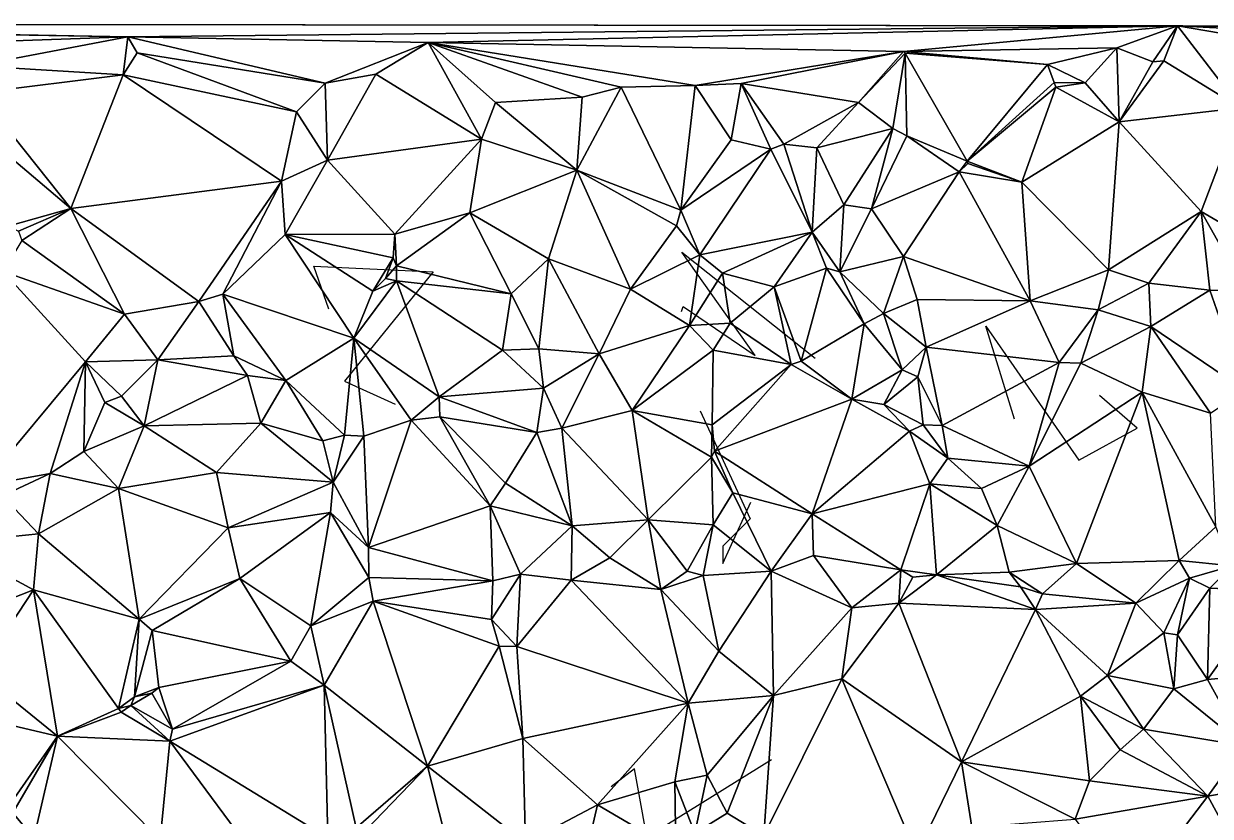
# Model space of a CAD drawing. Header units: metres. Extents: x -15.6 to 15.1, y -15 to 15.
# Drawn here: x -5.18 to 6.51, y 7.18 to 15 of the extents above; entities that cross this region are included whole.
import ezdxf

# ---------------------------------------------------------------- set-up
doc = ezdxf.new("R2010")
doc.units = ezdxf.units.M
doc.layers.add('CRACKS', color=1, linetype='Continuous')
doc.layers.add('STREET_MESH', color=7, linetype='Continuous')

msp = doc.modelspace()

# ---------------------------------------------------------------- linework, layer by layer
at = {"layer": 'CRACKS'}
for points in [[(1.301, 12.159, 0.1), (1.318, 12.209, 0.1), (2.026, 11.727, 0.1), (1.304, 12.745, 0.1), (2.616, 11.7, 0.1)], [(-2.174, 12.182, 0.1), (-2.324, 12.606, 0.1), (-1.146, 12.552, 0.1), (-2.019, 11.474, 0.1), (-1.522, 11.248, 0.1)], [(4.582, 11.1, 0.1), (4.298, 12.015, 0.1), (5.215, 10.694, 0.1), (5.79, 11.011, 0.1), (5.418, 11.333, 0.1)], [(1.485, 11.182, 0.1), (1.977, 10.116, 0.1), (1.708, 9.847, 0.1), (1.707, 9.675, 0.1), (1.984, 10.279, 0.1)], [(2.187, 7.739, 0.1), (1.147, 7.094, 0.1), (1.006, 6.728, 0.1), (0.836, 7.651, 0.1), (0.608, 7.473, 0.1)]]:
    msp.add_polyline3d(points, dxfattribs=at)
at = {"layer": 'STREET_MESH'}
for points in [[(6.188, 14.977), (14.888, 14.968), (-11.059, 14.997)], [(-10.578, 14.975), (-4.154, 14.869), (-11.059, 14.997)], [(-4.154, 14.869), (6.188, 14.977), (-11.059, 14.997)], [(-5.754, 14.811), (-4.154, 14.869), (-10.578, 14.975)], [(-4.154, 14.869), (-1.197, 14.812), (6.188, 14.977)], [(-1.197, 14.812), (3.486, 14.722), (6.188, 14.977)], [(6.188, 14.977), (3.486, 14.722), (5.59, 14.759)], [(5.943, 14.62), (6.188, 14.977), (5.59, 14.759)], [(5.943, 14.62), (6.053, 14.631), (6.188, 14.977)], [(6.053, 14.631), (6.807, 14.169), (6.188, 14.977)], [(6.807, 14.169), (8.287, 14.618), (6.188, 14.977)], [(8.287, 14.618), (9.545, 14.803), (6.188, 14.977)], [(9.545, 14.803), (12.419, 14.908), (6.188, 14.977)], [(6.188, 14.977), (12.419, 14.908), (14.888, 14.968)], [(-5.754, 14.811), (-5.661, 14.583), (-4.154, 14.869)], [(-5.661, 14.583), (-4.2, 14.493), (-4.154, 14.869)], [(-4.2, 14.493), (-4.062, 14.71), (-4.154, 14.869)], [(-1.197, 14.812), (-4.154, 14.869), (-2.211, 14.411)], [(-4.154, 14.869), (-4.062, 14.71), (-2.211, 14.411)], [(-1.712, 14.501), (-1.197, 14.812), (-2.211, 14.411)], [(-1.712, 14.501), (-0.671, 13.859), (-1.197, 14.812)], [(0.323, 14.273), (-1.197, 14.812), (-0.534, 14.221)], [(0.323, 14.273), (0.705, 14.373), (-1.197, 14.812)], [(-1.197, 14.812), (-0.671, 13.859), (-0.534, 14.221)], [(0.705, 14.373), (1.435, 14.389), (-1.197, 14.812)], [(1.435, 14.389), (3.486, 14.722), (-1.197, 14.812)], [(3.486, 14.722), (4.908, 14.594), (5.59, 14.759)], [(4.908, 14.594), (5.278, 14.413), (5.59, 14.759)], [(5.278, 14.413), (5.613, 14.03), (5.59, 14.759)], [(5.613, 14.03), (5.943, 14.62), (5.59, 14.759)], [(-2.492, 14.129), (-4.062, 14.71), (-4.2, 14.493)], [(-4.062, 14.71), (-2.492, 14.129), (-2.211, 14.411)], [(1.435, 14.389), (1.889, 14.409), (3.486, 14.722)], [(1.889, 14.409), (3.044, 14.222), (3.486, 14.722)], [(3.486, 14.722), (3.044, 14.222), (3.503, 14.708)], [(3.044, 14.222), (3.383, 13.965), (3.503, 14.708)], [(3.383, 13.965), (3.519, 13.893), (3.503, 14.708)], [(4.908, 14.594), (3.486, 14.722), (3.503, 14.708)], [(4.115, 13.641), (4.908, 14.594), (3.503, 14.708)], [(3.519, 13.893), (4.115, 13.641), (3.503, 14.708)], [(5.943, 14.62), (5.613, 14.03), (6.053, 14.631)], [(5.613, 14.03), (6.807, 14.169), (6.053, 14.631)], [(-4.2, 14.493), (-5.661, 14.583), (-5.625, 14.316)], [(-2.187, 13.652), (-1.712, 14.501), (-2.211, 14.411)], [(-0.671, 13.859), (-1.712, 14.501), (-2.187, 13.652)], [(4.908, 14.594), (4.115, 13.641), (4.973, 14.418)], [(5.278, 14.413), (4.908, 14.594), (4.973, 14.418)], [(-4.2, 14.493), (-5.625, 14.316), (-4.716, 13.174)], [(-2.64, 13.446), (-4.2, 14.493), (-4.716, 13.174)], [(-2.492, 14.129), (-4.2, 14.493), (-2.64, 13.446)], [(-2.492, 14.129), (-2.187, 13.652), (-2.211, 14.411)], [(1.292, 13.16), (1.435, 14.389), (0.705, 14.373)], [(1.435, 14.389), (1.292, 13.16), (1.791, 13.853)], [(1.435, 14.389), (1.791, 13.853), (1.889, 14.409)], [(1.889, 14.409), (1.791, 13.853), (2.182, 13.76)], [(2.307, 13.811), (1.889, 14.409), (2.182, 13.76)], [(2.307, 13.811), (3.044, 14.222), (1.889, 14.409)], [(4.115, 13.641), (4.987, 14.373), (4.973, 14.418)], [(4.987, 14.373), (5.278, 14.413), (4.973, 14.418)], [(5.278, 14.413), (4.987, 14.373), (5.613, 14.03)], [(-5.625, 14.316), (-5.78, 14.077), (-4.716, 13.174)], [(0.268, 13.555), (0.323, 14.273), (-0.534, 14.221)], [(0.323, 14.273), (0.268, 13.555), (0.705, 14.373)], [(0.268, 13.555), (1.292, 13.16), (0.705, 14.373)], [(4.115, 13.641), (4.655, 13.435), (4.987, 14.373)], [(4.987, 14.373), (4.655, 13.435), (5.613, 14.03)], [(-0.671, 13.859), (0.268, 13.555), (-0.534, 14.221)], [(3.044, 14.222), (2.307, 13.811), (2.632, 13.774)], [(3.383, 13.965), (3.044, 14.222), (2.632, 13.774)], [(6.42, 13.147), (6.807, 14.169), (5.613, 14.03)], [(6.42, 13.147), (7.318, 12.625), (6.807, 14.169)], [(-5.78, 14.077), (-5.333, 13.001), (-4.716, 13.174)], [(-2.492, 14.129), (-2.64, 13.446), (-2.187, 13.652)], [(4.655, 13.435), (5.508, 12.572), (5.613, 14.03)], [(5.508, 12.572), (6.42, 13.147), (5.613, 14.03)], [(2.899, 13.213), (3.383, 13.965), (2.632, 13.774)], [(3.171, 13.171), (3.383, 13.965), (2.899, 13.213)], [(3.383, 13.965), (3.171, 13.171), (3.519, 13.893)], [(-1.523, 12.924), (-0.671, 13.859), (-2.187, 13.652)], [(-0.671, 13.859), (-1.523, 12.924), (-0.786, 13.134)], [(-0.671, 13.859), (-0.786, 13.134), (0.268, 13.555)], [(1.791, 13.853), (1.292, 13.16), (2.182, 13.76)], [(2.587, 12.942), (2.307, 13.811), (2.182, 13.76)], [(2.307, 13.811), (2.587, 12.942), (2.632, 13.774)], [(3.171, 13.171), (4.035, 13.538), (3.519, 13.893)], [(3.519, 13.893), (4.035, 13.538), (4.115, 13.641)], [(1.292, 13.16), (1.481, 12.72), (2.182, 13.76)], [(1.481, 12.72), (2.587, 12.942), (2.182, 13.76)], [(2.587, 12.942), (2.899, 13.213), (2.632, 13.774)], [(-2.64, 13.446), (-2.604, 12.919), (-2.187, 13.652)], [(-2.604, 12.919), (-1.523, 12.924), (-2.187, 13.652)], [(4.035, 13.538), (4.122, 13.618), (4.115, 13.641)], [(4.122, 13.618), (4.035, 13.538), (4.655, 13.435)], [(4.115, 13.641), (4.122, 13.618), (4.655, 13.435)], [(-3.454, 12.258), (-2.64, 13.446), (-4.716, 13.174)], [(-3.454, 12.258), (-3.218, 12.332), (-2.64, 13.446)], [(-3.218, 12.332), (-2.604, 12.919), (-2.64, 13.446)], [(0.268, 13.555), (-0.786, 13.134), (-0.011, 12.679)], [(0.799, 12.379), (0.268, 13.555), (-0.011, 12.679)], [(1.251, 13.004), (1.292, 13.16), (0.268, 13.555)], [(0.799, 12.379), (1.251, 13.004), (0.268, 13.555)], [(4.035, 13.538), (3.171, 13.171), (3.486, 12.703)], [(4.736, 12.266), (4.035, 13.538), (3.486, 12.703)], [(4.035, 13.538), (4.736, 12.266), (4.655, 13.435)], [(4.736, 12.266), (5.508, 12.572), (4.655, 13.435)], [(2.86, 12.55), (2.899, 13.213), (2.587, 12.942)], [(2.86, 12.55), (3.171, 13.171), (2.899, 13.213)], [(-5.333, 13.001), (-5.232, 12.952), (-4.716, 13.174)], [(-5.232, 12.952), (-5.201, 12.86), (-4.716, 13.174)], [(-5.201, 12.86), (-4.187, 12.134), (-4.716, 13.174)], [(-4.187, 12.134), (-3.454, 12.258), (-4.716, 13.174)], [(-1.523, 12.924), (-1.509, 12.612), (-0.786, 13.134)], [(-1.509, 12.612), (-0.377, 12.333), (-0.786, 13.134)], [(-0.786, 13.134), (-0.377, 12.333), (-0.011, 12.679)], [(1.292, 13.16), (1.251, 13.004), (1.481, 12.72)], [(3.171, 13.171), (2.86, 12.55), (3.486, 12.703)], [(5.508, 12.572), (5.904, 12.441), (6.42, 13.147)], [(5.904, 12.441), (6.506, 12.371), (6.42, 13.147)], [(7.318, 12.625), (6.42, 13.147), (6.861, 12.365)], [(6.42, 13.147), (6.506, 12.371), (6.861, 12.365)], [(1.251, 13.004), (0.799, 12.379), (1.481, 12.72)], [(-2.604, 12.919), (-3.218, 12.332), (-1.927, 11.897)], [(-1.542, 12.69), (-1.523, 12.924), (-2.604, 12.919)], [(-1.742, 12.36), (-2.604, 12.919), (-1.927, 11.897)], [(-1.742, 12.36), (-1.542, 12.69), (-2.604, 12.919)], [(-1.509, 12.612), (-1.523, 12.924), (-1.542, 12.69)], [(1.481, 12.72), (1.705, 12.537), (2.587, 12.942)], [(1.705, 12.537), (2.214, 12.404), (2.587, 12.942)], [(2.214, 12.404), (2.73, 12.587), (2.587, 12.942)], [(2.73, 12.587), (2.86, 12.55), (2.587, 12.942)], [(-4.187, 12.134), (-5.201, 12.86), (-5.383, 12.556)], [(-1.742, 12.36), (-1.615, 12.487), (-1.542, 12.69)], [(-1.615, 12.487), (-1.509, 12.612), (-1.542, 12.69)], [(-0.377, 12.333), (-0.107, 11.792), (-0.011, 12.679)], [(-0.107, 11.792), (0.489, 11.744), (-0.011, 12.679)], [(0.489, 11.744), (0.799, 12.379), (-0.011, 12.679)], [(0.799, 12.379), (1.379, 12.023), (1.481, 12.72)], [(1.379, 12.023), (1.705, 12.537), (1.481, 12.72)], [(2.86, 12.55), (3.29, 12.139), (3.486, 12.703)], [(3.29, 12.139), (3.622, 12.279), (3.486, 12.703)], [(3.622, 12.279), (4.736, 12.266), (3.486, 12.703)], [(-5.592, 10.441), (-4.571, 11.664), (-5.383, 12.556)], [(-4.571, 11.664), (-4.187, 12.134), (-5.383, 12.556)], [(-1.509, 12.612), (-1.615, 12.487), (-1.509, 12.462)], [(-1.509, 12.612), (-1.509, 12.462), (-0.377, 12.333)], [(1.379, 12.023), (1.779, 12.046), (1.705, 12.537)], [(1.705, 12.537), (1.779, 12.046), (2.214, 12.404)], [(2.73, 12.587), (2.214, 12.404), (2.479, 11.669)], [(3.101, 12.04), (2.73, 12.587), (2.479, 11.669)], [(2.86, 12.55), (2.73, 12.587), (3.101, 12.04)], [(3.29, 12.139), (2.86, 12.55), (3.101, 12.04)], [(5.407, 12.176), (5.508, 12.572), (4.736, 12.266)], [(5.904, 12.441), (5.508, 12.572), (5.407, 12.176)], [(-1.509, 12.462), (-1.742, 12.36), (-1.927, 11.897)], [(-1.087, 11.319), (-1.509, 12.462), (-1.927, 11.897)], [(-1.509, 12.462), (-1.615, 12.487), (-1.742, 12.36)], [(-0.377, 12.333), (-1.509, 12.462), (-0.464, 11.779)], [(-1.509, 12.462), (-1.087, 11.319), (-0.464, 11.779)], [(2.214, 12.404), (1.779, 12.046), (2.38, 11.637)], [(2.479, 11.669), (2.214, 12.404), (2.38, 11.637)], [(5.904, 12.441), (5.407, 12.176), (5.923, 12.011)], [(6.506, 12.371), (5.904, 12.441), (5.923, 12.011)], [(-3.218, 12.332), (-3.454, 12.258), (-3.112, 11.722)], [(-3.218, 12.332), (-2.598, 11.48), (-1.927, 11.897)], [(-2.598, 11.48), (-3.218, 12.332), (-3.112, 11.722)], [(-0.107, 11.792), (-0.377, 12.333), (-0.464, 11.779)], [(1.379, 12.023), (0.799, 12.379), (0.489, 11.744)], [(3.622, 12.279), (3.29, 12.139), (3.712, 11.809)], [(4.736, 12.266), (3.622, 12.279), (3.712, 11.809)], [(6.506, 12.371), (5.923, 12.011), (6.852, 11.385)], [(6.506, 12.371), (6.852, 11.385), (6.861, 12.365)], [(-3.86, 11.683), (-3.454, 12.258), (-4.187, 12.134)], [(-3.454, 12.258), (-3.86, 11.683), (-3.112, 11.722)], [(4.736, 12.266), (3.712, 11.809), (5.021, 11.656)], [(5.407, 12.176), (4.736, 12.266), (5.021, 11.656)], [(5.235, 11.652), (5.407, 12.176), (5.021, 11.656)], [(5.407, 12.176), (5.235, 11.652), (5.923, 12.011)], [(-4.571, 11.664), (-3.86, 11.683), (-4.187, 12.134)], [(1.779, 12.046), (1.379, 12.023), (1.612, 11.778)], [(1.779, 12.046), (1.612, 11.778), (2.38, 11.637)], [(3.476, 11.584), (3.29, 12.139), (3.101, 12.04)], [(3.29, 12.139), (3.476, 11.584), (3.712, 11.809)], [(0.813, 11.183), (1.379, 12.023), (0.489, 11.744)], [(1.379, 12.023), (0.813, 11.183), (1.612, 11.778)], [(3.101, 12.04), (2.479, 11.669), (2.977, 11.297)], [(3.476, 11.584), (3.101, 12.04), (2.977, 11.297)], [(5.923, 12.011), (5.235, 11.652), (5.838, 11.365)], [(6.514, 11.158), (5.923, 12.011), (5.838, 11.365)], [(5.923, 12.011), (6.514, 11.158), (6.852, 11.385)], [(-2.598, 11.48), (-2.021, 10.942), (-1.927, 11.897)], [(-2.021, 10.942), (-1.829, 10.931), (-1.927, 11.897)], [(-1.363, 11.09), (-1.087, 11.319), (-1.927, 11.897)], [(-1.829, 10.931), (-1.363, 11.09), (-1.927, 11.897)], [(3.476, 11.584), (3.63, 11.515), (3.712, 11.809)], [(3.63, 11.515), (3.868, 11.035), (3.712, 11.809)], [(3.712, 11.809), (3.868, 11.035), (5.021, 11.656)], [(-3.86, 11.683), (-2.977, 11.529), (-3.112, 11.722)], [(-2.977, 11.529), (-2.598, 11.48), (-3.112, 11.722)], [(-1.087, 11.319), (-0.058, 11.405), (-0.464, 11.779)], [(-0.058, 11.405), (-0.107, 11.792), (-0.464, 11.779)], [(-0.107, 11.792), (-0.058, 11.405), (0.489, 11.744)], [(-0.058, 11.405), (0.122, 11.009), (0.489, 11.744)], [(0.122, 11.009), (0.813, 11.183), (0.489, 11.744)], [(0.813, 11.183), (1.601, 11.044), (1.612, 11.778)], [(1.612, 11.778), (1.601, 11.044), (2.38, 11.637)], [(-4.571, 11.664), (-5.592, 10.441), (-4.922, 10.562)], [(-4.589, 10.781), (-4.571, 11.664), (-4.922, 10.562)], [(-4.589, 10.781), (-4.383, 11.263), (-4.571, 11.664)], [(-4.571, 11.664), (-4.219, 11.324), (-3.86, 11.683)], [(-4.383, 11.263), (-4.219, 11.324), (-4.571, 11.664)], [(-3.86, 11.683), (-4.219, 11.324), (-3.995, 11.033)], [(-2.977, 11.529), (-3.86, 11.683), (-3.995, 11.033)], [(1.601, 11.044), (1.624, 10.783), (2.38, 11.637)], [(1.624, 10.783), (2.977, 11.297), (2.38, 11.637)], [(2.977, 11.297), (2.479, 11.669), (2.38, 11.637)], [(3.295, 11.243), (3.476, 11.584), (2.977, 11.297)], [(3.295, 11.243), (3.63, 11.515), (3.476, 11.584)], [(3.868, 11.035), (4.727, 10.635), (5.021, 11.656)], [(4.727, 10.635), (5.235, 11.652), (5.021, 11.656)], [(5.235, 11.652), (4.727, 10.635), (5.838, 11.365)], [(-2.846, 11.059), (-2.977, 11.529), (-3.995, 11.033)], [(-2.598, 11.48), (-2.977, 11.529), (-2.846, 11.059)], [(-2.234, 10.886), (-2.598, 11.48), (-2.846, 11.059)], [(-2.234, 10.886), (-2.021, 10.942), (-2.598, 11.48)], [(3.681, 11.044), (3.63, 11.515), (3.295, 11.243)], [(3.63, 11.515), (3.681, 11.044), (3.868, 11.035)], [(-0.058, 11.405), (-1.087, 11.319), (-0.125, 10.966)], [(0.122, 11.009), (-0.058, 11.405), (-0.125, 10.966)], [(5.838, 11.365), (4.727, 10.635), (5.192, 9.677)], [(6.205, 9.707), (5.838, 11.365), (5.192, 9.677)], [(6.514, 11.158), (5.838, 11.365), (6.565, 10.039)], [(5.838, 11.365), (6.205, 9.707), (6.565, 10.039)], [(-4.383, 11.263), (-4.589, 10.781), (-3.995, 11.033)], [(-4.219, 11.324), (-4.383, 11.263), (-3.995, 11.033)], [(-1.08, 11.121), (-1.087, 11.319), (-1.363, 11.09)], [(-1.087, 11.319), (-1.08, 11.121), (-0.125, 10.966)], [(1.624, 10.783), (2.589, 10.167), (2.977, 11.297)], [(2.589, 10.167), (3.546, 10.982), (2.977, 11.297)], [(3.546, 10.982), (3.295, 11.243), (2.977, 11.297)], [(3.546, 10.982), (3.681, 11.044), (3.295, 11.243)], [(-0.586, 10.245), (-1.08, 11.121), (-1.363, 11.09)], [(-0.435, 10.469), (-1.08, 11.121), (-0.586, 10.245)], [(-1.08, 11.121), (-0.435, 10.469), (-0.125, 10.966)], [(0.122, 11.009), (0.972, 10.108), (0.813, 11.183)], [(0.972, 10.108), (1.597, 10.725), (0.813, 11.183)], [(1.597, 10.725), (1.601, 11.044), (0.813, 11.183)], [(-4.589, 10.781), (-4.246, 10.416), (-3.995, 11.033)], [(-4.246, 10.416), (-3.282, 10.572), (-3.995, 11.033)], [(-3.282, 10.572), (-2.846, 11.059), (-3.995, 11.033)], [(-3.282, 10.572), (-2.133, 10.478), (-2.846, 11.059)], [(-2.133, 10.478), (-2.234, 10.886), (-2.846, 11.059)], [(-1.829, 10.931), (-1.784, 9.835), (-1.363, 11.09)], [(-1.784, 9.835), (-0.586, 10.245), (-1.363, 11.09)], [(0.223, 10.046), (0.122, 11.009), (-0.125, 10.966)], [(0.223, 10.046), (0.972, 10.108), (0.122, 11.009)], [(1.624, 10.783), (1.601, 11.044), (1.597, 10.725)], [(3.546, 10.982), (3.924, 10.713), (3.681, 11.044)], [(3.681, 11.044), (3.924, 10.713), (3.868, 11.035)], [(3.868, 11.035), (3.924, 10.713), (4.727, 10.635)], [(-2.021, 10.942), (-2.234, 10.886), (-2.133, 10.478)], [(-1.829, 10.931), (-2.021, 10.942), (-2.133, 10.478)], [(-1.784, 9.835), (-1.829, 10.931), (-2.133, 10.478)], [(-0.435, 10.469), (0.223, 10.046), (-0.125, 10.966)], [(3.748, 10.46), (3.546, 10.982), (2.589, 10.167)], [(3.924, 10.713), (3.546, 10.982), (3.748, 10.46)], [(-4.246, 10.416), (-4.589, 10.781), (-4.922, 10.562)], [(1.624, 10.783), (1.597, 10.725), (1.805, 10.373)], [(2.589, 10.167), (1.624, 10.783), (1.805, 10.373)], [(1.597, 10.725), (0.972, 10.108), (1.611, 10.056)], [(1.597, 10.725), (1.611, 10.056), (1.805, 10.373)], [(4.256, 10.414), (3.924, 10.713), (3.748, 10.46)], [(3.924, 10.713), (4.256, 10.414), (4.727, 10.635)], [(-5.592, 10.441), (-5.391, 10.343), (-4.922, 10.562)], [(-5.391, 10.343), (-5.034, 9.97), (-4.922, 10.562)], [(-5.034, 9.97), (-4.246, 10.416), (-4.922, 10.562)], [(-3.167, 10.026), (-3.282, 10.572), (-4.246, 10.416)], [(-3.167, 10.026), (-2.133, 10.478), (-3.282, 10.572)], [(4.256, 10.414), (4.411, 10.051), (4.727, 10.635)], [(4.727, 10.635), (4.411, 10.051), (5.192, 9.677)], [(-5.034, 9.97), (-4.042, 9.126), (-4.246, 10.416)], [(-4.042, 9.126), (-3.167, 10.026), (-4.246, 10.416)], [(-2.158, 10.178), (-2.133, 10.478), (-3.167, 10.026)], [(-2.158, 10.178), (-1.784, 9.835), (-2.133, 10.478)], [(0.223, 10.046), (-0.435, 10.469), (-0.586, 10.245)], [(3.461, 9.613), (3.748, 10.46), (2.589, 10.167)], [(3.748, 10.46), (3.461, 9.613), (3.814, 9.563)], [(4.411, 10.051), (3.748, 10.46), (3.814, 9.563)], [(4.411, 10.051), (4.256, 10.414), (3.748, 10.46)], [(-5.034, 9.97), (-5.391, 10.343), (-5.934, 9.875)], [(1.805, 10.373), (1.611, 10.056), (2.184, 9.6)], [(2.589, 10.167), (1.805, 10.373), (2.184, 9.6)], [(-2.158, 10.178), (-3.167, 10.026), (-3.053, 9.527)], [(-2.352, 9.061), (-2.158, 10.178), (-3.053, 9.527)], [(-2.158, 10.178), (-2.352, 9.061), (-1.781, 9.538)], [(-1.784, 9.835), (-2.158, 10.178), (-1.781, 9.538)], [(-1.784, 9.835), (-0.56, 9.504), (-0.586, 10.245)], [(-0.56, 9.504), (-0.285, 9.572), (-0.586, 10.245)], [(-0.285, 9.572), (0.223, 10.046), (-0.586, 10.245)], [(0.972, 10.108), (0.223, 10.046), (0.595, 9.733)], [(0.972, 10.108), (0.595, 9.733), (1.095, 9.42)], [(0.972, 10.108), (1.355, 9.6), (1.611, 10.056)], [(1.355, 9.6), (0.972, 10.108), (1.095, 9.42)], [(1.611, 10.056), (1.355, 9.6), (1.513, 9.558)], [(2.184, 9.6), (1.611, 10.056), (1.513, 9.558)], [(2.6, 9.756), (2.589, 10.167), (2.184, 9.6)], [(2.6, 9.756), (3.461, 9.613), (2.589, 10.167)], [(-5.034, 9.97), (-5.934, 9.875), (-5.085, 9.416)], [(-4.042, 9.126), (-5.034, 9.97), (-5.085, 9.416)], [(-3.167, 10.026), (-4.042, 9.126), (-3.053, 9.527)], [(0.223, 10.046), (-0.285, 9.572), (0.214, 9.513)], [(0.595, 9.733), (0.223, 10.046), (0.214, 9.513)], [(4.411, 10.051), (3.814, 9.563), (4.529, 9.592)], [(4.411, 10.051), (4.529, 9.592), (5.192, 9.677)], [(6.205, 9.707), (6.725, 9.654), (6.565, 10.039)], [(-5.934, 9.875), (-6.137, 9.001), (-5.085, 9.416)], [(-0.56, 9.504), (-1.784, 9.835), (-1.781, 9.538)], [(1.095, 9.42), (0.595, 9.733), (0.214, 9.513)], [(2.979, 9.238), (2.6, 9.756), (2.184, 9.6)], [(3.461, 9.613), (2.6, 9.756), (2.979, 9.238)], [(5.777, 9.284), (6.205, 9.707), (5.192, 9.677)], [(6.205, 9.707), (5.777, 9.284), (6.305, 9.53)], [(6.725, 9.654), (6.205, 9.707), (6.305, 9.53)], [(1.355, 9.6), (1.095, 9.42), (1.513, 9.558)], [(1.667, 8.813), (2.184, 9.6), (1.513, 9.558)], [(1.667, 8.813), (2.208, 8.375), (2.184, 9.6)], [(2.208, 8.375), (2.979, 9.238), (2.184, 9.6)], [(3.443, 9.284), (3.461, 9.613), (2.979, 9.238)], [(3.461, 9.613), (3.443, 9.284), (3.581, 9.542)], [(3.461, 9.613), (3.581, 9.542), (3.814, 9.563)], [(3.814, 9.563), (4.641, 9.447), (4.529, 9.592)], [(4.529, 9.592), (4.858, 9.378), (5.192, 9.677)], [(4.641, 9.447), (4.858, 9.378), (4.529, 9.592)], [(4.858, 9.378), (5.777, 9.284), (5.192, 9.677)], [(6.505, 9.434), (6.725, 9.654), (6.305, 9.53)], [(6.725, 9.654), (6.505, 9.434), (7.106, 9.408)], [(-4.042, 9.126), (-3.915, 9.015), (-3.053, 9.527)], [(-3.915, 9.015), (-2.549, 8.713), (-3.053, 9.527)], [(-2.549, 8.713), (-2.352, 9.061), (-3.053, 9.527)], [(-1.781, 9.538), (-2.352, 9.061), (-1.737, 9.306)], [(-0.56, 9.504), (-1.781, 9.538), (-1.737, 9.306)], [(-0.571, 9.124), (-0.56, 9.504), (-1.737, 9.306)], [(-0.285, 9.572), (-0.571, 9.124), (-0.322, 8.859)], [(-0.571, 9.124), (-0.285, 9.572), (-0.56, 9.504)], [(-0.285, 9.572), (-0.322, 8.859), (0.214, 9.513)], [(0.214, 9.513), (-0.322, 8.859), (1.366, 8.298)], [(1.095, 9.42), (0.214, 9.513), (1.366, 8.298)], [(1.095, 9.42), (1.667, 8.813), (1.513, 9.558)], [(3.581, 9.542), (3.443, 9.284), (3.814, 9.563)], [(3.814, 9.563), (3.443, 9.284), (4.788, 9.224)], [(4.641, 9.447), (3.814, 9.563), (4.788, 9.224)], [(5.777, 9.284), (6.054, 8.994), (6.305, 9.53)], [(6.054, 8.994), (6.187, 8.973), (6.305, 9.53)], [(6.187, 8.973), (6.505, 9.434), (6.305, 9.53)], [(-6.137, 9.001), (-5.622, 8.601), (-5.085, 9.416)], [(-5.085, 9.416), (-5.622, 8.601), (-4.847, 7.973)], [(-4.247, 8.245), (-5.085, 9.416), (-4.847, 7.973)], [(-4.247, 8.245), (-4.042, 9.126), (-5.085, 9.416)], [(1.667, 8.813), (1.095, 9.42), (1.366, 8.298)], [(4.858, 9.378), (4.641, 9.447), (4.788, 9.224)], [(5.777, 9.284), (4.858, 9.378), (4.788, 9.224)], [(6.505, 9.434), (6.187, 8.973), (6.482, 8.532)], [(7.106, 9.408), (6.505, 9.434), (6.482, 8.532)], [(7.248, 8.603), (7.106, 9.408), (6.482, 8.532)], [(-2.352, 9.061), (-2.221, 8.476), (-1.737, 9.306)], [(-2.221, 8.476), (-1.201, 7.679), (-1.737, 9.306)], [(-1.737, 9.306), (-1.201, 7.679), (-0.496, 8.861)], [(-0.571, 9.124), (-1.737, 9.306), (-0.496, 8.861)], [(2.979, 9.238), (2.208, 8.375), (2.879, 8.539)], [(3.443, 9.284), (2.979, 9.238), (2.879, 8.539)], [(3.443, 9.284), (2.879, 8.539), (4.059, 7.721)], [(4.788, 9.224), (3.443, 9.284), (4.059, 7.721)], [(5.777, 9.284), (4.788, 9.224), (5.498, 8.573)], [(6.054, 8.994), (5.777, 9.284), (5.498, 8.573)], [(-4.042, 9.126), (-4.247, 8.245), (-4.09, 8.362)], [(-3.915, 9.015), (-4.042, 9.126), (-4.09, 8.362)], [(-0.322, 8.859), (-0.571, 9.124), (-0.496, 8.861)], [(5.23, 8.369), (4.788, 9.224), (4.059, 7.721)], [(4.788, 9.224), (5.23, 8.369), (5.498, 8.573)], [(-3.851, 8.452), (-3.915, 9.015), (-4.09, 8.362)], [(-3.915, 9.015), (-3.851, 8.452), (-2.549, 8.713)], [(-2.221, 8.476), (-2.352, 9.061), (-2.549, 8.713)], [(6.152, 8.44), (6.054, 8.994), (5.498, 8.573)], [(6.187, 8.973), (6.054, 8.994), (6.152, 8.44)], [(6.187, 8.973), (6.152, 8.44), (6.482, 8.532)], [(-1.201, 7.679), (-0.264, 7.952), (-0.496, 8.861)], [(-0.264, 7.952), (-0.322, 8.859), (-0.496, 8.861)], [(-0.322, 8.859), (-0.264, 7.952), (1.366, 8.298)], [(2.208, 8.375), (1.667, 8.813), (1.366, 8.298)], [(-3.851, 8.452), (-3.714, 8.044), (-2.549, 8.713)], [(-3.714, 8.044), (-2.221, 8.476), (-2.549, 8.713)], [(-5.622, 8.601), (-5.786, 8.195), (-4.847, 7.973)], [(3.614, 6.811), (2.879, 8.539), (2.111, 6.993)], [(2.879, 8.539), (2.208, 8.375), (2.111, 6.993)], [(2.879, 8.539), (3.614, 6.811), (4.059, 7.721)], [(5.23, 8.369), (5.852, 8.043), (5.498, 8.573)], [(5.852, 8.043), (6.152, 8.44), (5.498, 8.573)], [(6.844, 7.877), (7.248, 8.603), (6.482, 8.532)], [(-3.918, 8.399), (-3.851, 8.452), (-4.09, 8.362)], [(-3.918, 8.399), (-3.714, 8.044), (-3.851, 8.452)], [(-2.221, 8.476), (-3.743, 7.925), (-2.186, 6.972)], [(-3.714, 8.044), (-3.743, 7.925), (-2.221, 8.476)], [(-1.905, 7.07), (-2.221, 8.476), (-2.186, 6.972)], [(-2.221, 8.476), (-1.905, 7.07), (-1.201, 7.679)], [(5.852, 8.043), (6.844, 7.877), (6.152, 8.44)], [(6.152, 8.44), (6.844, 7.877), (6.482, 8.532)], [(-4.247, 8.245), (-4.125, 8.275), (-4.09, 8.362)], [(-4.125, 8.275), (-3.918, 8.399), (-4.09, 8.362)], [(-3.714, 8.044), (-3.918, 8.399), (-4.125, 8.275)], [(1.553, 7.588), (2.208, 8.375), (1.366, 8.298)], [(2.208, 8.375), (1.553, 7.588), (1.751, 7.214)], [(2.208, 8.375), (1.751, 7.214), (2.111, 6.993)], [(5.321, 7.533), (5.23, 8.369), (4.059, 7.721)], [(5.23, 8.369), (5.321, 7.533), (5.624, 7.84)], [(5.852, 8.043), (5.23, 8.369), (5.624, 7.84)], [(-5.786, 8.195), (-5.32, 7.294), (-4.847, 7.973)], [(-4.22, 8.21), (-4.247, 8.245), (-4.847, 7.973)], [(-3.743, 7.925), (-4.22, 8.21), (-4.847, 7.973)], [(-4.125, 8.275), (-4.247, 8.245), (-4.22, 8.21)], [(-3.743, 7.925), (-4.125, 8.275), (-4.22, 8.21)], [(-3.743, 7.925), (-3.714, 8.044), (-4.125, 8.275)], [(-0.264, 7.952), (0.473, 7.296), (1.366, 8.298)], [(0.473, 7.296), (1.233, 7.525), (1.366, 8.298)], [(1.233, 7.525), (1.553, 7.588), (1.366, 8.298)], [(-5.32, 7.294), (-5.289, 7.219), (-4.847, 7.973)], [(-5.289, 7.219), (-5.08, 6.968), (-4.847, 7.973)], [(-5.08, 6.968), (-3.837, 6.952), (-4.847, 7.973)], [(-3.837, 6.952), (-3.743, 7.925), (-4.847, 7.973)], [(-1.201, 7.679), (-0.237, 6.923), (-0.264, 7.952)], [(-0.237, 6.923), (0.473, 7.296), (-0.264, 7.952)], [(6.486, 7.383), (5.852, 8.043), (5.624, 7.84)], [(6.844, 7.877), (5.852, 8.043), (6.486, 7.383)], [(-2.798, 6.648), (-3.743, 7.925), (-3.837, 6.952)], [(-3.743, 7.925), (-2.798, 6.648), (-2.186, 6.972)], [(5.321, 7.533), (6.486, 7.383), (5.624, 7.84)], [(6.844, 7.877), (6.486, 7.383), (6.842, 7.444)], [(3.614, 6.811), (4.161, 7.077), (4.059, 7.721)], [(4.161, 7.077), (5.18, 7.154), (4.059, 7.721)], [(5.18, 7.154), (5.321, 7.533), (4.059, 7.721)], [(-1.905, 7.07), (-1.813, 7.044), (-1.201, 7.679)], [(-1.201, 7.679), (-1.813, 7.044), (-0.86, 6.321)], [(-0.237, 6.923), (-1.201, 7.679), (-0.86, 6.321)], [(1.233, 7.525), (0.473, 7.296), (1.244, 6.845)], [(1.233, 7.525), (1.432, 7.018), (1.553, 7.588)], [(1.432, 7.018), (1.233, 7.525), (1.244, 6.845)], [(1.553, 7.588), (1.432, 7.018), (1.751, 7.214)], [(6.486, 7.383), (5.321, 7.533), (5.18, 7.154)], [(5.741, 6.402), (6.486, 7.383), (5.18, 7.154)], [(6.486, 7.383), (5.741, 6.402), (6.753, 6.892)], [(6.842, 7.444), (6.486, 7.383), (6.753, 6.892)], [(0.473, 7.296), (-0.237, 6.923), (0.342, 6.733)], [(1.244, 6.845), (0.473, 7.296), (0.342, 6.733)], [(-5.08, 6.968), (-5.289, 7.219), (-5.771, 7.133)], [(1.751, 7.214), (1.432, 7.018), (2.111, 6.993)]]:
    msp.add_3dface(points, dxfattribs=at)

doc.saveas('drawing.dxf')
